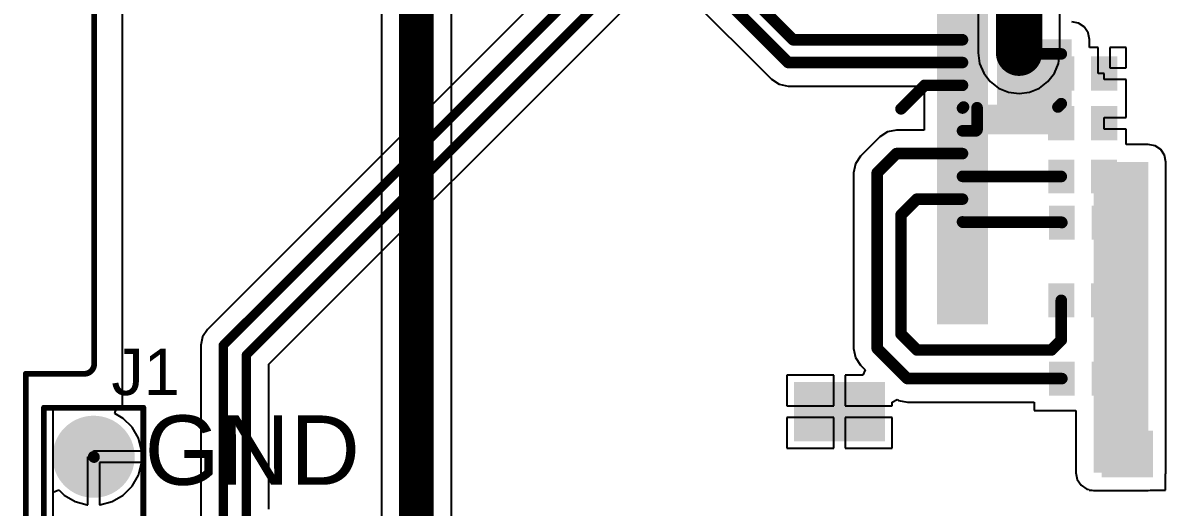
# Model space of a CAD drawing. Header units: millimetres. Extents: x -25 to 98, y -11 to 79.
# Drawn here: x -2.57 to 22.66, y 10.77 to 21.41 of the extents above; entities that cross this region are included whole.
import ezdxf

# ---------------------------------------------------------------- set-up
doc = ezdxf.new("R2010")
doc.units = ezdxf.units.MM
for name, color, linetype in [('BottomLayer', 5, 'Continuous'), ('BottomPaste', 16, 'Continuous'), ('BottomSolder', 6, 'Continuous'), ('Mechanical2', 216, 'Continuous'), ('TopLayer', 1, 'Continuous'), ('TopOverlay', 2, 'Continuous'), ('TopPaste', 8, 'Continuous'), ('TopSolder', 216, 'Continuous'), ('ViaHoleLayer', 16, 'Continuous')]:
    doc.layers.add(name, color=color, linetype=linetype)
doc.styles.add('Arial', font='', dxfattribs={"height": 0.2})
doc.styles.get('Arial').set_extended_font_data('Arial')

# ---------------------------------------------------------------- blocks, each defined once
blk = doc.blocks.new('R___0402_B_4')
at = {"layer": 'BottomLayer'}
for points in [[(-0.2413, 0.3175), (-0.2412999999999999, -0.3175), (-0.6985, -0.3175), (-0.6985, 0.3175)], [(0.6985, 0.3175), (0.6985, -0.3175), (0.2413, -0.3175), (0.2412999999999999, 0.3175)]]:
    blk.add_hatch(color=5, dxfattribs=at).paths.add_polyline_path(points)
at = {"layer": 'BottomPaste'}
for points in [[(-0.2413, 0.3175), (-0.2412999999999999, -0.3175), (-0.6985, -0.3175), (-0.6985, 0.3175)], [(0.6985, 0.3175), (0.6985, -0.3175), (0.2413, -0.3175), (0.2412999999999999, 0.3175)]]:
    blk.add_hatch(color=16, dxfattribs=at).paths.add_polyline_path(points)
at = {"layer": 'BottomSolder'}
for points in [[(-0.18629884, 0.37250116), (-0.1862988399999999, -0.37250116), (-0.75350116, -0.37250116), (-0.75350116, 0.37250116)], [(0.75350116, 0.37250116), (0.75350116, -0.37250116), (0.18629884, -0.37250116), (0.1862988399999999, 0.37250116)]]:
    blk.add_hatch(color=6, dxfattribs=at).paths.add_polyline_path(points)
blk = doc.blocks.new('R___0402_B_5')
at = {"layer": 'BottomLayer'}
for points in [[(-0.2413, 0.3175), (-0.2412999999999999, -0.3175), (-0.6985, -0.3175), (-0.6985, 0.3175)], [(0.6985, 0.3175), (0.6985, -0.3175), (0.2413, -0.3175), (0.2412999999999999, 0.3175)]]:
    blk.add_hatch(color=5, dxfattribs=at).paths.add_polyline_path(points)
at = {"layer": 'BottomPaste'}
for points in [[(-0.2413, 0.3175), (-0.2412999999999999, -0.3175), (-0.6985, -0.3175), (-0.6985, 0.3175)], [(0.6985, 0.3175), (0.6985, -0.3175), (0.2413, -0.3175), (0.2412999999999999, 0.3175)]]:
    blk.add_hatch(color=16, dxfattribs=at).paths.add_polyline_path(points)
at = {"layer": 'BottomSolder'}
for points in [[(-0.18629884, 0.37250116), (-0.1862988399999999, -0.37250116), (-0.75350116, -0.37250116), (-0.75350116, 0.37250116)], [(0.75350116, 0.37250116), (0.75350116, -0.37250116), (0.18629884, -0.37250116), (0.1862988399999999, 0.37250116)]]:
    blk.add_hatch(color=6, dxfattribs=at).paths.add_polyline_path(points)
blk = doc.blocks.new('R___0402_B_6')
at = {"layer": 'BottomLayer'}
for points in [[(-0.2413, 0.3175), (-0.2412999999999999, -0.3175), (-0.6985, -0.3175), (-0.6985, 0.3175)], [(0.6985, 0.3175), (0.6985, -0.3175), (0.2413, -0.3175), (0.2412999999999999, 0.3175)]]:
    blk.add_hatch(color=5, dxfattribs=at).paths.add_polyline_path(points)
at = {"layer": 'BottomPaste'}
for points in [[(-0.2413, 0.3175), (-0.2412999999999999, -0.3175), (-0.6985, -0.3175), (-0.6985, 0.3175)], [(0.6985, 0.3175), (0.6985, -0.3175), (0.2413, -0.3175), (0.2412999999999999, 0.3175)]]:
    blk.add_hatch(color=16, dxfattribs=at).paths.add_polyline_path(points)
at = {"layer": 'BottomSolder'}
for points in [[(-0.18629884, 0.37250116), (-0.1862988399999999, -0.37250116), (-0.75350116, -0.37250116), (-0.75350116, 0.37250116)], [(0.75350116, 0.37250116), (0.75350116, -0.37250116), (0.18629884, -0.37250116), (0.1862988399999999, 0.37250116)]]:
    blk.add_hatch(color=6, dxfattribs=at).paths.add_polyline_path(points)
blk = doc.blocks.new('R___0402_B_7')
at = {"layer": 'BottomLayer'}
for points in [[(-0.2413, 0.3175), (-0.2412999999999999, -0.3175), (-0.6985, -0.3175), (-0.6985, 0.3175)], [(0.6985, 0.3175), (0.6985, -0.3175), (0.2413, -0.3175), (0.2412999999999999, 0.3175)]]:
    blk.add_hatch(color=5, dxfattribs=at).paths.add_polyline_path(points)
at = {"layer": 'BottomPaste'}
for points in [[(-0.2413, 0.3175), (-0.2412999999999999, -0.3175), (-0.6985, -0.3175), (-0.6985, 0.3175)], [(0.6985, 0.3175), (0.6985, -0.3175), (0.2413, -0.3175), (0.2412999999999999, 0.3175)]]:
    blk.add_hatch(color=16, dxfattribs=at).paths.add_polyline_path(points)
at = {"layer": 'BottomSolder'}
for points in [[(-0.18629884, 0.37250116), (-0.1862988399999999, -0.37250116), (-0.75350116, -0.37250116), (-0.75350116, 0.37250116)], [(0.75350116, 0.37250116), (0.75350116, -0.37250116), (0.18629884, -0.37250116), (0.1862988399999999, 0.37250116)]]:
    blk.add_hatch(color=6, dxfattribs=at).paths.add_polyline_path(points)
blk = doc.blocks.new('SOT_23_B_12')
at = {"layer": 'BottomLayer'}
for points in [[(-1.36000109, 1.46000089), (-0.54000019, 1.46000089), (-0.54000019, 0.54000019), (-1.36000109, 0.54000019)], [(0.54000019, 1.46000089), (1.36000109, 1.46000089), (1.36000109, 0.54000019), (0.54000019, 0.54000019)], [(-0.41000045, -0.54000019), (0.41000045, -0.54000019), (0.41000045, -1.46000089), (-0.41000045, -1.46000089)]]:
    blk.add_hatch(color=5, dxfattribs=at).paths.add_polyline_path(points)
at = {"layer": 'BottomPaste'}
for points in [[(-1.36000109, 1.46000089), (-0.54000019, 1.46000089), (-0.54000019, 0.54000019), (-1.36000109, 0.54000019)], [(0.54000019, 1.46000089), (1.36000109, 1.46000089), (1.36000109, 0.54000019), (0.54000019, 0.54000019)], [(-0.41000045, -0.54000019), (0.41000045, -0.54000019), (0.41000045, -1.46000089), (-0.41000045, -1.46000089)]]:
    blk.add_hatch(color=16, dxfattribs=at).paths.add_polyline_path(points)
at = {"layer": 'BottomSolder'}
for points in [[(-1.46160109, 1.56160089), (-0.43840019, 1.56160089), (-0.43840019, 0.43840019), (-1.46160109, 0.43840019)], [(0.43840019, 1.56160089), (1.46160109, 1.56160089), (1.46160109, 0.43840019), (0.43840019, 0.43840019)], [(-0.51160045, -0.43840019), (0.51160045, -0.43840019), (0.51160045, -1.56160089), (-0.51160045, -1.56160089)]]:
    blk.add_hatch(color=6, dxfattribs=at).paths.add_polyline_path(points)
blk = doc.blocks.new('F0502_B_18_15T_R_B_15')
at = {"layer": 'BottomLayer'}
for points in [[(-5.86999969, 0.45000037), (-6.97000003, 0.45000037), (-6.97000003, 2.24999931), (-5.86999969, 2.24999931)], [(5.870002229999999, 2.24999931), (6.970002569999999, 2.24999931), (6.970002569999999, 0.45000037), (5.870002229999999, 0.45000037)], [(-4.39999882, -0.8899994899999999), (-4.099999420000001, -0.8899994899999999), (-4.099999420000001, -1.81000019), (-4.39999882, -1.81000019)], [(-3.89999982, -0.8899994899999999), (-3.60000042, -0.8899994899999999), (-3.60000042, -1.81000019), (-3.89999982, -1.81000019)], [(-3.39999828, -0.8899994899999999), (-3.09999888, -0.8899994899999999), (-3.09999888, -1.81000019), (-3.39999828, -1.81000019)], [(-2.89999928, -0.8899994899999999), (-2.59999988, -0.8899994899999999), (-2.59999988, -1.81000019), (-2.89999928, -1.81000019)], [(-2.39999774, -0.8899994899999999), (-2.09999834, -0.8899994899999999), (-2.09999834, -1.81000019), (-2.39999774, -1.81000019)], [(-1.89999874, -0.8899994899999999), (-1.59999934, -0.8899994899999999), (-1.59999934, -1.81000019), (-1.89999874, -1.81000019)], [(-1.39999974, -0.8899994899999999), (-1.10000034, -0.8899994899999999), (-1.10000034, -1.81000019), (-1.39999974, -1.81000019)], [(-0.8999982, -0.8899994899999999), (-0.5999987999999999, -0.8899994899999999), (-0.5999987999999999, -1.81000019), (-0.8999982, -1.81000019)], [(-0.3999992, -0.8899994899999999), (-0.0999998, -0.8899994899999999), (-0.0999998, -1.81000019), (-0.3999992, -1.81000019)], [(0.10000234, -0.8899994899999999), (0.40000174, -0.8899994899999999), (0.40000174, -1.81000019), (0.10000234, -1.81000019)], [(0.6000013399999999, -0.8899994899999999), (0.90000074, -0.8899994899999999), (0.90000074, -1.81000019), (0.6000013399999999, -1.81000019)], [(1.10000034, -0.8899994899999999), (1.39999974, -0.8899994899999999), (1.39999974, -1.81000019), (1.10000034, -1.81000019)], [(1.60000188, -0.8899994899999999), (1.90000128, -0.8899994899999999), (1.90000128, -1.81000019), (1.60000188, -1.81000019)], [(2.10000088, -0.8899994899999999), (2.40000028, -0.8899994899999999), (2.40000028, -1.81000019), (2.10000088, -1.81000019)], [(2.60000242, -0.8899994899999999), (2.90000182, -0.8899994899999999), (2.90000182, -1.81000019), (2.60000242, -1.81000019)], [(3.10000142, -0.8899994899999999), (3.40000082, -0.8899994899999999), (3.40000082, -1.81000019), (3.10000142, -1.81000019)], [(3.60000042, -0.8899994899999999), (3.89999982, -0.8899994899999999), (3.89999982, -1.81000019), (3.60000042, -1.81000019)], [(4.100001959999999, -0.8899994899999999), (4.40000136, -0.8899994899999999), (4.40000136, -1.81000019), (4.100001959999999, -1.81000019)]]:
    blk.add_hatch(color=5, dxfattribs=at).paths.add_polyline_path(points)
at = {"layer": 'BottomPaste'}
for points in [[(-5.86999969, 0.45000037), (-6.97000003, 0.45000037), (-6.97000003, 2.24999931), (-5.86999969, 2.24999931)], [(5.870002229999999, 2.24999931), (6.970002569999999, 2.24999931), (6.970002569999999, 0.45000037), (5.870002229999999, 0.45000037)], [(-4.39999882, -0.8899994899999999), (-4.099999420000001, -0.8899994899999999), (-4.099999420000001, -1.81000019), (-4.39999882, -1.81000019)], [(-3.89999982, -0.8899994899999999), (-3.60000042, -0.8899994899999999), (-3.60000042, -1.81000019), (-3.89999982, -1.81000019)], [(-3.39999828, -0.8899994899999999), (-3.09999888, -0.8899994899999999), (-3.09999888, -1.81000019), (-3.39999828, -1.81000019)], [(-2.89999928, -0.8899994899999999), (-2.59999988, -0.8899994899999999), (-2.59999988, -1.81000019), (-2.89999928, -1.81000019)], [(-2.39999774, -0.8899994899999999), (-2.09999834, -0.8899994899999999), (-2.09999834, -1.81000019), (-2.39999774, -1.81000019)], [(-1.89999874, -0.8899994899999999), (-1.59999934, -0.8899994899999999), (-1.59999934, -1.81000019), (-1.89999874, -1.81000019)], [(-1.39999974, -0.8899994899999999), (-1.10000034, -0.8899994899999999), (-1.10000034, -1.81000019), (-1.39999974, -1.81000019)], [(-0.8999982, -0.8899994899999999), (-0.5999987999999999, -0.8899994899999999), (-0.5999987999999999, -1.81000019), (-0.8999982, -1.81000019)], [(-0.3999992, -0.8899994899999999), (-0.0999998, -0.8899994899999999), (-0.0999998, -1.81000019), (-0.3999992, -1.81000019)], [(0.10000234, -0.8899994899999999), (0.40000174, -0.8899994899999999), (0.40000174, -1.81000019), (0.10000234, -1.81000019)], [(0.6000013399999999, -0.8899994899999999), (0.90000074, -0.8899994899999999), (0.90000074, -1.81000019), (0.6000013399999999, -1.81000019)], [(1.10000034, -0.8899994899999999), (1.39999974, -0.8899994899999999), (1.39999974, -1.81000019), (1.10000034, -1.81000019)], [(1.60000188, -0.8899994899999999), (1.90000128, -0.8899994899999999), (1.90000128, -1.81000019), (1.60000188, -1.81000019)], [(2.10000088, -0.8899994899999999), (2.40000028, -0.8899994899999999), (2.40000028, -1.81000019), (2.10000088, -1.81000019)], [(2.60000242, -0.8899994899999999), (2.90000182, -0.8899994899999999), (2.90000182, -1.81000019), (2.60000242, -1.81000019)], [(3.10000142, -0.8899994899999999), (3.40000082, -0.8899994899999999), (3.40000082, -1.81000019), (3.10000142, -1.81000019)], [(3.60000042, -0.8899994899999999), (3.89999982, -0.8899994899999999), (3.89999982, -1.81000019), (3.60000042, -1.81000019)], [(4.100001959999999, -0.8899994899999999), (4.40000136, -0.8899994899999999), (4.40000136, -1.81000019), (4.100001959999999, -1.81000019)]]:
    blk.add_hatch(color=16, dxfattribs=at).paths.add_polyline_path(points)
at = {"layer": 'BottomSolder'}
for points in [[(-5.76839969, 0.3484003699999998), (-7.07160003, 0.3484003700000001), (-7.07160003, 2.35159931), (-5.76839969, 2.35159931)], [(5.76840223, 2.35159931), (7.07160257, 2.35159931), (7.07160257, 0.34840037), (5.76840223, 0.34840037)], [(-4.50159882, -0.78839949), (-3.99839942, -0.78839949), (-3.99839942, -1.91160019), (-4.50159882, -1.91160019)], [(-4.00159982, -0.78839949), (-3.49840042, -0.78839949), (-3.49840042, -1.91160019), (-4.00159982, -1.91160019)], [(-3.50159828, -0.78839949), (-2.99839888, -0.78839949), (-2.99839888, -1.91160019), (-3.50159828, -1.91160019)], [(-3.00159928, -0.78839949), (-2.49839988, -0.78839949), (-2.49839988, -1.91160019), (-3.00159928, -1.91160019)], [(-2.50159774, -0.78839949), (-1.99839834, -0.78839949), (-1.99839834, -1.91160019), (-2.50159774, -1.91160019)], [(-2.00159874, -0.78839949), (-1.49839934, -0.78839949), (-1.49839934, -1.91160019), (-2.00159874, -1.91160019)], [(-1.50159974, -0.78839949), (-0.9984003399999999, -0.78839949), (-0.9984003399999999, -1.91160019), (-1.50159974, -1.91160019)], [(-1.0015982, -0.78839949), (-0.4983988, -0.78839949), (-0.4983988, -1.91160019), (-1.0015982, -1.91160019)], [(-0.5015992, -0.78839949), (0.0016002, -0.78839949), (0.0016002, -1.91160019), (-0.5015992, -1.91160019)], [(-0.00159766, -0.78839949), (0.50160174, -0.78839949), (0.50160174, -1.91160019), (-0.00159766, -1.91160019)], [(0.49840134, -0.78839949), (1.00160074, -0.78839949), (1.00160074, -1.91160019), (0.49840134, -1.91160019)], [(0.9984003399999999, -0.78839949), (1.50159974, -0.78839949), (1.50159974, -1.91160019), (0.9984003399999999, -1.91160019)], [(1.49840188, -0.78839949), (2.00160128, -0.78839949), (2.00160128, -1.91160019), (1.49840188, -1.91160019)], [(1.99840088, -0.78839949), (2.50160028, -0.78839949), (2.50160028, -1.91160019), (1.99840088, -1.91160019)], [(2.49840242, -0.78839949), (3.00160182, -0.78839949), (3.00160182, -1.91160019), (2.49840242, -1.91160019)], [(2.99840142, -0.78839949), (3.50160082, -0.78839949), (3.50160082, -1.91160019), (2.99840142, -1.91160019)], [(3.49840042, -0.78839949), (4.00159982, -0.78839949), (4.00159982, -1.91160019), (3.49840042, -1.91160019)], [(3.99840196, -0.78839949), (4.50160136, -0.78839949), (4.50160136, -1.91160019), (3.99840196, -1.91160019)]]:
    blk.add_hatch(color=6, dxfattribs=at).paths.add_polyline_path(points)
blk = doc.blocks.new('P____4_P___17')
at = {"layer": 'TopLayer'}
h = blk.add_hatch(color=1, dxfattribs=at)
edge = h.paths.add_edge_path()
edge.add_arc((-3.75000012, 0), 0.7999984, 0, 360)
h = blk.add_hatch(color=1, dxfattribs=at)
edge = h.paths.add_edge_path()
edge.add_arc((-1.25000004, 0), 0.7999984, 0, 360)
h = blk.add_hatch(color=1, dxfattribs=at)
edge = h.paths.add_edge_path()
edge.add_arc((1.25000004, 0), 0.7999984, 0, 360)
h = blk.add_hatch(color=1, dxfattribs=at)
edge = h.paths.add_edge_path()
edge.add_arc((3.75000012, 0), 0.7999984, 0, 360)
at = {"layer": 'TopPaste'}
h = blk.add_hatch(color=8, dxfattribs=at)
edge = h.paths.add_edge_path()
edge.add_arc((-3.75000012, 0), 0.7999984, 0, 360)
h = blk.add_hatch(color=8, dxfattribs=at)
edge = h.paths.add_edge_path()
edge.add_arc((-1.25000004, 0), 0.7999984, 0, 360)
h = blk.add_hatch(color=8, dxfattribs=at)
edge = h.paths.add_edge_path()
edge.add_arc((1.25000004, 0), 0.7999984, 0, 360)
h = blk.add_hatch(color=8, dxfattribs=at)
edge = h.paths.add_edge_path()
edge.add_arc((3.75000012, 0), 0.7999984, 0, 360)
at = {"layer": 'TopSolder'}
h = blk.add_hatch(color=216, dxfattribs=at)
edge = h.paths.add_edge_path()
edge.add_arc((-3.75000012, 0), 0.9015983999999999, 0, 360)
h = blk.add_hatch(color=216, dxfattribs=at)
edge = h.paths.add_edge_path()
edge.add_arc((-1.25000004, 0), 0.9015983999999999, 0, 360)
h = blk.add_hatch(color=216, dxfattribs=at)
edge = h.paths.add_edge_path()
edge.add_arc((1.25000004, 0), 0.9015983999999999, 0, 360)
h = blk.add_hatch(color=216, dxfattribs=at)
edge = h.paths.add_edge_path()
edge.add_arc((3.75000012, 0), 0.9015983999999999, 0, 360)
at = {"layer": 'TopOverlay', "const_width": 0.127}
for points in [[(-4.826, 1.0922), (-4.826, -1.0922)], [(-4.826, 1.0922), (4.826, 1.0922)], [(4.826, 1.0922), (4.826, -1.0922)], [(-5.1054, 0), (-5.1054, -0.254)], [(-5.1054, 0), (-4.9784, -0.127)], [(-4.9784, -0.127), (-5.1054, -0.254)], [(-4.826, -1.0922), (4.826, -1.0922)]]:
    blk.add_lwpolyline(points, dxfattribs=at)
at = {"layer": 'TopOverlay', "const_width": 0.0635}
for points in [[(-4.85775, 1.0922, 1), (-4.79425, 1.0922, 1)], [(-4.85775, 1.0922, 1), (-4.79425, 1.0922, 1)], [(4.79425, 1.0922, 1), (4.85775, 1.0922, 1)], [(4.79425, 1.0922, 1), (4.85775, 1.0922, 1)], [(-5.13715, 0, 1), (-5.07365, 0, 1)], [(-5.13715, 0, 1), (-5.07365, 0, 1)], [(-5.13715, -0.254, 1), (-5.07365, -0.254, 1)], [(-5.13715, -0.254, 1), (-5.07365, -0.254, 1)], [(-5.01015, -0.127, 1), (-4.94665, -0.127, 1)], [(-5.01015, -0.127, 1), (-4.94665, -0.127, 1)], [(-4.85775, -1.0922, 1), (-4.79425, -1.0922, 1)], [(-4.85775, -1.0922, 1), (-4.79425, -1.0922, 1)], [(4.79425, -1.0922, 1), (4.85775, -1.0922, 1)], [(4.79425, -1.0922, 1), (4.85775, -1.0922, 1)]]:
    blk.add_lwpolyline(points, format="xyb", close=True, dxfattribs=at)
blk = doc.blocks.new('C___0402_B_18')
at = {"layer": 'BottomLayer'}
for points in [[(-0.2412999999999999, 0.3174999999999999), (-0.2413000000000001, -0.3175), (-0.6985, -0.3174999999999999), (-0.6985, 0.3175)], [(0.6985, 0.3174999999999999), (0.6985, -0.3175), (0.2412999999999999, -0.3174999999999999), (0.2413000000000001, 0.3175)]]:
    blk.add_hatch(color=5, dxfattribs=at).paths.add_polyline_path(points)
at = {"layer": 'BottomPaste'}
for points in [[(-0.2412999999999999, 0.3174999999999999), (-0.2413000000000001, -0.3175), (-0.6985, -0.3174999999999999), (-0.6985, 0.3175)], [(0.6985, 0.3174999999999999), (0.6985, -0.3175), (0.2412999999999999, -0.3174999999999999), (0.2413000000000001, 0.3175)]]:
    blk.add_hatch(color=16, dxfattribs=at).paths.add_polyline_path(points)
at = {"layer": 'BottomSolder'}
for points in [[(-0.1813001199999999, 0.3774998799999999), (-0.1813001200000001, -0.3774998800000001), (-0.7584998799999999, -0.3774998799999999), (-0.7584998799999999, 0.3774998800000001)], [(0.7584998799999999, 0.3774998799999999), (0.7584998799999999, -0.3774998800000001), (0.1813001199999999, -0.3774998799999999), (0.1813001200000001, 0.3774998800000001)]]:
    blk.add_hatch(color=6, dxfattribs=at).paths.add_polyline_path(points)
blk = doc.blocks.new('C___0402_B_19')
at = {"layer": 'BottomLayer'}
for points in [[(-0.2412999999999999, 0.3174999999999999), (-0.2413000000000001, -0.3175), (-0.6985, -0.3174999999999999), (-0.6985, 0.3175)], [(0.6985, 0.3174999999999999), (0.6985, -0.3175), (0.2412999999999999, -0.3174999999999999), (0.2413000000000001, 0.3175)]]:
    blk.add_hatch(color=5, dxfattribs=at).paths.add_polyline_path(points)
at = {"layer": 'BottomPaste'}
for points in [[(-0.2412999999999999, 0.3174999999999999), (-0.2413000000000001, -0.3175), (-0.6985, -0.3174999999999999), (-0.6985, 0.3175)], [(0.6985, 0.3174999999999999), (0.6985, -0.3175), (0.2412999999999999, -0.3174999999999999), (0.2413000000000001, 0.3175)]]:
    blk.add_hatch(color=16, dxfattribs=at).paths.add_polyline_path(points)
at = {"layer": 'BottomSolder'}
for points in [[(-0.1813001199999999, 0.3774998799999999), (-0.1813001200000001, -0.3774998800000001), (-0.7584998799999999, -0.3774998799999999), (-0.7584998799999999, 0.3774998800000001)], [(0.7584998799999999, 0.3774998799999999), (0.7584998799999999, -0.3774998800000001), (0.1813001199999999, -0.3774998799999999), (0.1813001200000001, 0.3774998800000001)]]:
    blk.add_hatch(color=6, dxfattribs=at).paths.add_polyline_path(points)

msp = doc.modelspace()

# ---------------------------------------------------------------- hatches: boundary and pattern name
at = {"layer": 'BottomLayer'}
for points in [[(18.8214, 19.3167), (20.4597, 19.3167), (20.4597, 21.0439), (18.8214, 21.0439)], [(17.64523522, 18.96340124), (20.30729746, 18.96340124), (20.30729746, 19.61099964), (17.64523522, 19.61099964)], [(20.9423, 11.52799828), (22.14220108, 11.52799828), (22.14220108, 18.3515), (20.9423, 18.3515)]]:
    msp.add_hatch(color=5, dxfattribs=at).paths.add_polyline_path(points)
h = msp.add_hatch(color=5, dxfattribs=at)
edge = h.paths.add_edge_path()
edge.add_arc((19.304, 20.7518), 0.2999994, 0, 360)
at = {"layer": 'BottomSolder'}
h = msp.add_hatch(color=6, dxfattribs=at)
edge = h.paths.add_edge_path()
edge.add_arc((19.304, 20.7518), 0.4015993999999999, 0, 360)
at = {"layer": 'TopLayer'}
h = msp.add_hatch(color=1, dxfattribs=at)
edge = h.paths.add_edge_path()
edge.add_arc((19.304, 20.7518), 0.2999994, 0, 360)
at = {"layer": 'TopSolder'}
h = msp.add_hatch(color=216, dxfattribs=at)
edge = h.paths.add_edge_path()
edge.add_arc((19.304, 20.7518), 0.4015993999999999, 0, 360)
at = {"layer": 'ViaHoleLayer'}
h = msp.add_hatch(color=16, dxfattribs=at)
edge = h.paths.add_edge_path()
edge.add_arc((19.304, 20.7518), 0.1499997, 0, 360)

# ---------------------------------------------------------------- linework, layer by layer
at = {"layer": 'BottomLayer'}
for p, q in [((-0.3809999999999999, 12.954), (-0.3809999999999999, 25.24028734)), ((10.27754612, 23.47021468), (1.48086572, 14.67353428)), ((2.82885388, 13.91136664), (11.47879594, 22.5613087)), ((11.47879594, 22.5613087), (13.86914676, 20.17096042)), ((20.60835858, 21.40279438), (20.4597, 21.43236506)), ((20.73438576, 21.31858576), (20.60835858, 21.40279438)), ((20.81859438, 21.19255858), (20.73438576, 21.31858576)), ((20.84816506, 21.0439), (20.81859438, 21.19255858)), ((20.84816506, 20.8661), (20.84816506, 21.0439)), ((21.0439, 20.8661), (20.84816506, 20.8661)), ((21.0439, 20.29459492), (21.0439, 20.8661)), ((21.6535, 20.8661), (21.2979, 20.8661)), ((21.2979, 20.8661), (21.2979, 20.42159492)), ((21.6535, 20.42159492), (21.6535, 20.8661)), ((21.1709, 20.29459492), (21.0439, 20.29459492)), ((21.1709, 20.16759492), (21.1709, 20.29459492)), ((21.2979, 20.42159492), (21.6535, 20.42159492)), ((13.86914676, 20.17096042), (13.86915184, 20.1709528)), ((13.86915184, 20.1709528), (14.03718808, 20.05867464)), ((14.03718808, 20.05867464), (14.23539952, 20.01924622)), ((14.23539952, 20.01924622), (14.23541222, 20.01924876)), ((14.23541222, 20.01924876), (17.22115174, 20.01924876)), ((17.22115174, 20.01924876), (17.22115174, 19.05515366)), ((21.6535, 20.16759492), (21.1709, 20.16759492)), ((21.6535, 19.7231), (21.6535, 20.16759492)), ((21.6535, 19.32939492), (21.6535, 19.7231)), ((21.1709, 19.07539492), (21.1709, 19.32939492)), ((21.1709, 19.32939492), (21.6535, 19.32939492)), ((16.41394228, 19.01572778), (16.24590604, 18.90344962)), ((16.61215372, 19.05515366), (16.41394228, 19.01572778)), ((17.22115174, 19.05515366), (16.61215372, 19.05515366)), ((21.6535, 19.07539492), (21.1709, 19.07539492)), ((21.6535, 18.73996506), (21.6535, 19.07539492)), ((16.24590604, 18.90344962), (15.8228538, 18.48039738)), ((22.14220108, 18.73996506), (21.6535, 18.73996506)), ((22.29085966, 18.71039438), (22.14220108, 18.73996506)), ((22.41688684, 18.62618576), (22.29085966, 18.71039438)), ((15.8228538, 18.48039738), (15.71057564, 18.31236114)), ((22.50109546, 18.50015858), (22.41688684, 18.62618576)), ((22.53066614, 18.3515), (22.50109546, 18.50015858)), ((15.71057564, 18.31236114), (15.67114976, 18.1141497)), ((22.53066614, 11.52799828), (22.53066614, 18.3515)), ((15.67114976, 18.1141497), (15.67114976, 14.25775152)), ((1.48086572, 14.67353428), (1.37420096, 14.51390036)), ((1.37420096, 14.51390036), (1.33674612, 14.3256)), ((1.33674612, 14.3256), (1.33674612, 8.88278386)), ((15.67114976, 14.25775152), (15.71057564, 14.05954008)), ((2.82885388, 11.0871), (2.82885388, 13.91136664)), ((15.71057564, 14.05954008), (15.8228538, 13.89150384)), ((15.8228538, 13.89150384), (15.9258254, 13.78853224)), ((15.23515114, 13.67119948), (14.20815294, 13.67119948)), ((14.20815294, 13.67119948), (14.20815294, 12.99420058)), ((15.23515114, 12.99420058), (15.23515114, 13.67119948)), ((15.8772225, 13.67119948), (15.48915114, 13.67119948)), ((15.48915114, 13.67119948), (15.48915114, 12.99420058)), ((15.9258254, 13.78853224), (15.8772225, 13.67119948)), ((16.51614934, 13.07363654), (16.62815572, 13.13350434)), ((16.62815572, 13.13350434), (16.65363954, 13.11647618)), ((-1.905, 1.81915562), (-1.905, 12.954)), ((-1.905, 12.954), (-0.3809999999999999, 12.954)), ((14.20815294, 12.99420058), (15.23515114, 12.99420058)), ((15.48915114, 12.99420058), (16.51614934, 12.99420058)), ((16.51614934, 12.99420058), (16.51614934, 13.07363654)), ((16.65363954, 13.11647618), (16.85185098, 13.07704776)), ((16.85185098, 13.07704776), (16.85186368, 13.0770503)), ((16.85186368, 13.0770503), (19.63469784, 13.0770503)), ((19.63469784, 13.0770503), (19.63469784, 12.89650202)), ((19.63469784, 12.89650202), (20.55383494, 12.89650202)), ((20.55383494, 12.89650202), (20.55383494, 11.52799828)), ((15.23515114, 12.74020058), (14.20815294, 12.74020058)), ((14.20815294, 12.74020058), (14.20815294, 12.06320168)), ((15.23515114, 12.06320168), (15.23515114, 12.74020058)), ((16.51614934, 12.74020058), (15.48915114, 12.74020058)), ((15.48915114, 12.74020058), (15.48915114, 12.06320168)), ((16.51614934, 12.06320168), (16.51614934, 12.74020058)), ((14.20815294, 12.06320168), (15.23515114, 12.06320168)), ((15.48915114, 12.06320168), (16.51614934, 12.06320168)), ((20.55383494, 11.52799828), (20.58340562, 11.3793397)), ((20.58340562, 11.3793397), (20.66761424, 11.25331252)), ((22.52319854, 11.49045708), (22.53066614, 11.52799828)), ((22.52319854, 11.14700082), (22.52319854, 11.49045708)), ((20.66761424, 11.25331252), (20.79364142, 11.1691039)), ((20.79364142, 11.1691039), (20.84120038, 11.1596424)), ((20.84120038, 11.1596424), (20.84120038, 11.14700082)), ((20.84120038, 11.14700082), (20.9047588, 11.14700082)), ((20.9047588, 11.14700082), (20.9423, 11.13953322)), ((20.9423, 11.13953322), (22.14220108, 11.13953322)), ((22.14220108, 11.13953322), (22.17974228, 11.14700082)), ((22.17974228, 11.14700082), (22.52319854, 11.14700082)), ((2.82885388, 10.72329072), (2.82885388, 11.0871))]:
    msp.add_line(p, q, dxfattribs=at)
for points, const_width in [([(1.8288, 14.3256), (10.7696, 23.2664)], 0.2032), ([(11.684, 23.0886), (14.23539952, 20.53720048)], 0.254), ([(12.1158, 23.26745664), (14.34605462, 21.03720202)], 0.254), ([(2.3368, 14.11518132), (11.2776, 23.05598132)], 0.2032), ([(14.34605462, 21.03720202), (18.06215082, 21.03720202)], 0.254), ([(19.304, 20.7518), (19.3294, 20.7264)], 0.254), ([(19.3294, 20.7264), (20.2311, 20.7264)], 0.254), ([(14.23539952, 20.53720048), (18.06215082, 20.53720048)], 0.254), ([(16.71215098, 19.5199), (17.22945246, 20.03720148)], 0.254), ([(17.22945246, 20.03720148), (18.06215082, 20.03720148)], 0.254), ([(18.06215082, 19.53720248), (18.08515052, 19.56020218)], 0.254), ([(20.15710218, 19.56020218), (20.2311, 19.6342)], 0.254), ([(18.38255912, 19.06020064), (18.38255912, 19.5453)], 0.254), ([(18.35955942, 19.03720094), (18.38255912, 19.06020064)], 0.254), ([(18.06215082, 19.03720094), (18.35955942, 19.03720094)], 0.254), ([(16.18910148, 18.1141497), (16.61215372, 18.53720194)], 0.254), ([(16.61215372, 18.53720194), (18.06215082, 18.53720194)], 0.254), ([(16.18910148, 14.25775152), (16.18910148, 18.1141497)], 0.254), ([(18.06215082, 18.0372004), (18.06375102, 18.0356002)], 0.254), ([(18.06375102, 18.0356002), (20.2294998, 18.0356002)], 0.254), ([(20.2294998, 18.0356002), (20.2311, 18.034)], 0.254), ([(16.71215098, 17.1872021), (17.06215028, 17.5372014)], 0.254), ([(17.06215028, 17.5372014), (18.06215082, 17.5372014)], 0.254), ([(16.71215098, 14.5739993), (16.71215098, 17.1872021)], 0.254), ([(18.06215082, 17.0372024), (18.06965144, 17.02970178)], 0.254), ([(18.06965144, 17.02970178), (20.23679722, 17.02970178)], 0.254), ([(20.23679722, 17.02970178), (20.24429784, 17.02220116)], 0.254), ([(20.2311, 14.43940216), (20.2311, 15.31420102)], 0.254), ([(16.71215098, 14.5739993), (17.06215028, 14.224)], 0.254), ([(1.8288, 8.88278386), (1.8288, 14.3256)], 0.2032), ([(16.18910148, 14.25775152), (16.85185098, 13.59500202)], 0.254), ([(20.01569784, 14.224), (20.2311, 14.43940216)], 0.254), ([(2.3368, 11.0871), (2.3368, 14.11518132)], 0.2032), ([(17.06215028, 14.224), (20.01569784, 14.224)], 0.254), ([(16.85185098, 13.59500202), (20.24429784, 13.59500202)], 0.254), ([(2.3368, 10.50497772), (2.3368, 11.0871)], 0.2032)]:
    msp.add_lwpolyline(points, dxfattribs=dict(at, const_width=const_width))
for points, const_width in [([(14.28255462, 21.03720202, 1), (14.40955462, 21.03720202, 1)], 0.127), ([(14.28255462, 21.03720202, 1), (14.40955462, 21.03720202, 1)], 0.127), ([(17.99865082, 21.03720202, 1), (18.12565082, 21.03720202, 1)], 0.127), ([(19.2405, 20.7518, 1), (19.3675, 20.7518, 1)], 0.127), ([(19.2659, 20.7264, 1), (19.3929, 20.7264, 1)], 0.127), ([(19.2659, 20.7264, 1), (19.3929, 20.7264, 1)], 0.127), ([(20.1676, 20.7264, 1), (20.2946, 20.7264, 1)], 0.127), ([(14.17189952, 20.53720048, 1), (14.29889952, 20.53720048, 1)], 0.127), ([(14.17189952, 20.53720048, 1), (14.29889952, 20.53720048, 1)], 0.127), ([(17.99865082, 20.53720048, 1), (18.12565082, 20.53720048, 1)], 0.127), ([(17.16595246, 20.03720148, 1), (17.29295246, 20.03720148, 1)], 0.127), ([(17.16595246, 20.03720148, 1), (17.29295246, 20.03720148, 1)], 0.127), ([(17.99865082, 20.03720148, 1), (18.12565082, 20.03720148, 1)], 0.127), ([(18.02165052, 19.56020218, 1), (18.14865052, 19.56020218, 1)], 0.127), ([(20.09360218, 19.56020218, 1), (20.22060218, 19.56020218, 1)], 0.127), ([(20.1676, 19.6342, 1), (20.2946, 19.6342, 1)], 0.127), ([(16.64865098, 19.5199, 1), (16.77565098, 19.5199, 1)], 0.127), ([(17.99865082, 19.53720248, 1), (18.12565082, 19.53720248, 1)], 0.127), ([(18.31905912, 19.5453, 1), (18.44605912, 19.5453, 1)], 0.127), ([(18.31905912, 19.06020064, 1), (18.44605912, 19.06020064, 1)], 0.127), ([(18.31905912, 19.06020064, 1), (18.44605912, 19.06020064, 1)], 0.127), ([(17.99865082, 19.03720094, 1), (18.12565082, 19.03720094, 1)], 0.127), ([(18.29605942, 19.03720094, 1), (18.42305942, 19.03720094, 1)], 0.127), ([(18.29605942, 19.03720094, 1), (18.42305942, 19.03720094, 1)], 0.127), ([(16.54865372, 18.53720194, 1), (16.67565372, 18.53720194, 1)], 0.127), ([(16.54865372, 18.53720194, 1), (16.67565372, 18.53720194, 1)], 0.127), ([(17.99865082, 18.53720194, 1), (18.12565082, 18.53720194, 1)], 0.127), ([(16.12560148, 18.1141497, 1), (16.25260148, 18.1141497, 1)], 0.127), ([(16.12560148, 18.1141497, 1), (16.25260148, 18.1141497, 1)], 0.127), ([(17.99865082, 18.0372004, 1), (18.12565082, 18.0372004, 1)], 0.127), ([(18.00025102, 18.0356002, 1), (18.12725102, 18.0356002, 1)], 0.127), ([(18.00025102, 18.0356002, 1), (18.12725102, 18.0356002, 1)], 0.127), ([(20.1659998, 18.0356002, 1), (20.2929998, 18.0356002, 1)], 0.127), ([(20.1659998, 18.0356002, 1), (20.2929998, 18.0356002, 1)], 0.127), ([(20.1676, 18.034, 1), (20.2946, 18.034, 1)], 0.127), ([(16.99865028, 17.5372014, 1), (17.12565028, 17.5372014, 1)], 0.127), ([(16.99865028, 17.5372014, 1), (17.12565028, 17.5372014, 1)], 0.127), ([(17.99865082, 17.5372014, 1), (18.12565082, 17.5372014, 1)], 0.127), ([(16.64865098, 17.1872021, 1), (16.77565098, 17.1872021, 1)], 0.127), ([(16.64865098, 17.1872021, 1), (16.77565098, 17.1872021, 1)], 0.127), ([(17.99865082, 17.0372024, 1), (18.12565082, 17.0372024, 1)], 0.127), ([(18.00615144, 17.02970178, 1), (18.13315144, 17.02970178, 1)], 0.127), ([(18.00615144, 17.02970178, 1), (18.13315144, 17.02970178, 1)], 0.127), ([(20.17329722, 17.02970178, 1), (20.30029722, 17.02970178, 1)], 0.127), ([(20.17329722, 17.02970178, 1), (20.30029722, 17.02970178, 1)], 0.127), ([(20.18079784, 17.02220116, 1), (20.30779784, 17.02220116, 1)], 0.127), ([(20.1676, 15.31420102, 1), (20.2946, 15.31420102, 1)], 0.127), ([(16.64865098, 14.5739993, 1), (16.77565098, 14.5739993, 1)], 0.127), ([(16.64865098, 14.5739993, 1), (16.77565098, 14.5739993, 1)], 0.127), ([(1.778, 14.3256, 1), (1.8796, 14.3256, 1)], 0.1016), ([(1.778, 14.3256, 1), (1.8796, 14.3256, 1)], 0.1016), ([(16.12560148, 14.25775152, 1), (16.25260148, 14.25775152, 1)], 0.127), ([(16.12560148, 14.25775152, 1), (16.25260148, 14.25775152, 1)], 0.127), ([(20.1676, 14.43940216, 1), (20.2946, 14.43940216, 1)], 0.127), ([(20.1676, 14.43940216, 1), (20.2946, 14.43940216, 1)], 0.127), ([(2.286, 14.11518132, 1), (2.3876, 14.11518132, 1)], 0.1016), ([(2.286, 14.11518132, 1), (2.3876, 14.11518132, 1)], 0.1016), ([(16.99865028, 14.224, 1), (17.12565028, 14.224, 1)], 0.127), ([(16.99865028, 14.224, 1), (17.12565028, 14.224, 1)], 0.127), ([(19.95219784, 14.224, 1), (20.07919784, 14.224, 1)], 0.127), ([(19.95219784, 14.224, 1), (20.07919784, 14.224, 1)], 0.127), ([(16.78835098, 13.59500202, 1), (16.91535098, 13.59500202, 1)], 0.127), ([(16.78835098, 13.59500202, 1), (16.91535098, 13.59500202, 1)], 0.127), ([(20.18079784, 13.59500202, 1), (20.30779784, 13.59500202, 1)], 0.127), ([(2.286, 11.0871, 1), (2.3876, 11.0871, 1)], 0.1016), ([(2.286, 11.0871, 1), (2.3876, 11.0871, 1)], 0.1016)]:
    msp.add_lwpolyline(points, format="xyb", close=True, dxfattribs=dict(at, const_width=const_width))
at = {"layer": 'Mechanical2', "const_width": 0.127}
for points in [[(-1.0038207, 13.91924064), (-1.00315268, 24.64118516)], [(-2.50426728, -2.18959684), (-2.50426728, 13.70129086)], [(-2.50426728, 13.70129086), (-1.22291856, 13.69945952)]]:
    msp.add_lwpolyline(points, dxfattribs=at)
msp.add_lwpolyline([(-1.00386388, 13.91924064, -0.4142135623730951), (-1.22291856, 13.70018596)], format="xyb", dxfattribs=at)
at = {"layer": 'Mechanical2', "const_width": 0.0635}
for points in [[(-1.03561388, 13.91924064, 1), (-0.9721138799999999, 13.91924064, 1)], [(-1.0355707, 13.91924064, 1), (-0.9720707, 13.91924064, 1)], [(-2.53601728, 13.70129086, 1), (-2.47251728, 13.70129086, 1)], [(-2.53601728, 13.70129086, 1), (-2.47251728, 13.70129086, 1)], [(-1.25466856, 13.70018596, 1), (-1.19116856, 13.70018596, 1)], [(-1.25466856, 13.69945952, 1), (-1.19116856, 13.69945952, 1)]]:
    msp.add_lwpolyline(points, format="xyb", close=True, dxfattribs=at)
at = {"layer": 'TopLayer'}
for p, q in [((20.2006708, 20.7518), (20.2006708, 30.0228)), ((6.83917606, 5.28322032), (6.83917606, 27.2796)), ((5.30202394, 26.96124402), (5.30202394, 5.60155598)), ((-0.3809999999999999, 12.954), (-0.3809999999999999, 25.62200108)), ((18.4073292, 25.11307144), (18.4073292, 20.7518)), ((18.4073292, 20.7518), (18.43788286, 20.51972528)), ((20.17011714, 20.51972528), (20.2006708, 20.7518)), ((18.43788286, 20.51972528), (18.52746104, 20.3034646)), ((20.08053896, 20.3034646), (20.17011714, 20.51972528)), ((18.52746104, 20.3034646), (18.66995758, 20.11775758)), ((19.93804242, 20.11775758), (20.08053896, 20.3034646)), ((18.66995758, 20.11775758), (18.8556646, 19.97526104)), ((18.8556646, 19.97526104), (19.07192528, 19.88568286)), ((19.53607472, 19.88568286), (19.7523354, 19.97526104)), ((19.7523354, 19.97526104), (19.93804242, 20.11775758)), ((19.07192528, 19.88568286), (19.304, 19.8551292)), ((19.304, 19.8551292), (19.53607472, 19.88568286)), ((-0.55171594, 12.827), (-0.51768756, 12.954)), ((-0.51768756, 12.954), (-0.3809999999999999, 12.954)), ((-0.36882832, 12.72140966), (-0.55171594, 12.827)), ((-0.17259046, 12.5251718), (-0.36882832, 12.72140966)), ((-0.03383026, 12.28482938), (-0.17259046, 12.5251718)), ((0.03799839999999999, 12.01676286), (-0.03383026, 12.28482938)), ((-1.143, 10.82400172), (-1.143, 11.8780052)), ((-1.143, 11.8780052), (-1.016, 11.8780052)), ((-1.016, 11.8780052), (-1.016, 12.0050052)), ((-1.016, 12.0050052), (0.03799839999999999, 12.0050052)), ((0.03799839999999999, 12.0050052), (0.03799839999999999, 12.01676286)), ((0.03799839999999999, 11.7510052), (-0.889, 11.7510052)), ((-0.889, 11.7510052), (-0.889, 10.82400172)), ((-0.03383026, 11.47117086), (0.03799839999999999, 11.73923738)), ((0.03799839999999999, 11.73923738), (0.03799839999999999, 11.7510052)), ((-0.17259046, 11.23082844), (-0.03383026, 11.47117086)), ((-1.905, 11.09681296), (-1.778, 11.1494189)), ((-1.778, 11.1494189), (-1.66317168, 11.03459058)), ((-0.36882832, 11.03459058), (-0.17259046, 11.23082844)), ((-1.905, 10.32512032), (-1.905, 11.09681296)), ((-1.66317168, 11.03459058), (-1.42282926, 10.89583038)), ((-1.42282926, 10.89583038), (-1.15476274, 10.82400172)), ((-0.87723726, 10.82400172), (-0.6091707399999999, 10.89583038)), ((-0.6091707399999999, 10.89583038), (-0.36882832, 11.03459058)), ((-1.15476274, 10.82400172), (-1.143, 10.82400172)), ((-0.889, 10.82400172), (-0.87723726, 10.82400172))]:
    msp.add_line(p, q, dxfattribs=at)
for points, const_width in [([(19.304, 20.7518), (19.304, 30.0228)], 1.016), ([(6.0706, 5.2832), (6.0706, 27.2796)], 0.7619999999999999), ([(-1.016, 11.87800012), (-1.00789994, 11.86990006)], 0.254)]:
    msp.add_lwpolyline(points, dxfattribs=dict(at, const_width=const_width))
for points, const_width in [([(19.05, 20.7518, 1), (19.558, 20.7518, 1)], 0.508), ([(-1.0795, 11.87800012, 1), (-0.9524999999999999, 11.87800012, 1)], 0.127), ([(-1.07139994, 11.86990006, 1), (-0.9443999399999999, 11.86990006, 1)], 0.127)]:
    msp.add_lwpolyline(points, format="xyb", close=True, dxfattribs=dict(at, const_width=const_width))

# ---------------------------------------------------------------- block references
for name, p, rotation in [('F0502_B_18_15T_R_B_15', (16.71215098, 19.28720044), 90), ('R___0402_B_5', (20.701, 18.034), 180), ('R___0402_B_7', (20.71419784, 17.02220116), 180), ('R___0402_B_6', (20.701, 15.31420102), 180), ('R___0402_B_4', (20.71419784, 13.59500202), 180), ('SOT_23_B_12', (22.6822, 11.938), 270), ('P____4_P___17', (-1.016, 8.128), 90)]:
    msp.add_blockref(name, p, dxfattribs=dict(rotation=rotation))
for name, p in [('C___0402_B_19', (20.701, 20.2946)), ('C___0402_B_18', (20.701, 19.2024))]:
    msp.add_blockref(name, p)

# ---------------------------------------------------------------- texts
at = {"layer": 'TopOverlay', "style": 'Arial'}
for s, height, p in [('J1', 1.016, (-0.6263131999999999, 13.2335651)), ('GND', 1.524, (0.1016381, 11.2621695))]:
    msp.add_text(s, height=height, dxfattribs=at).set_placement(p)

doc.saveas('drawing.dxf')
